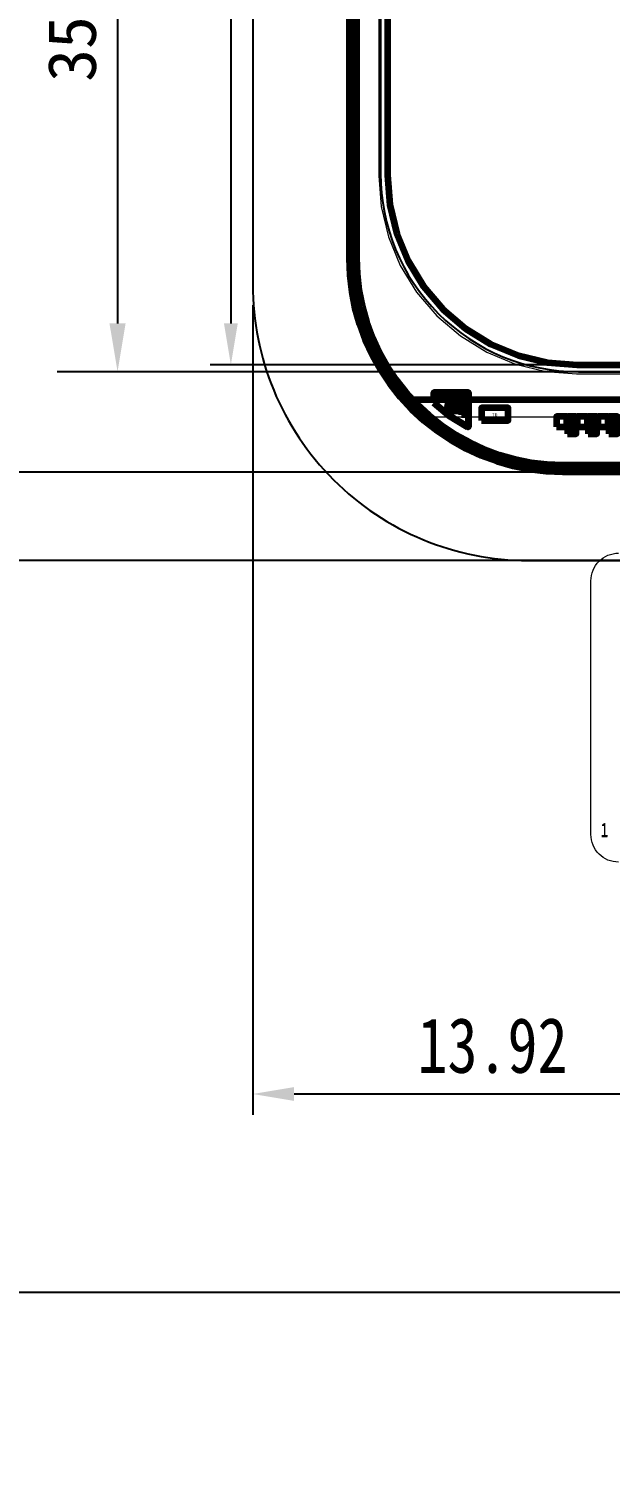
# Model space of a CAD drawing. Extents: x -128 to 4168, y -1774 to 38.
# Drawn here: x 1994.53 to 2011.41, y -898.29 to -856.75 of the extents above; entities that cross this region are included whole.
import ezdxf
from ezdxf.enums import TextEntityAlignment as Align

# ---------------------------------------------------------------- set-up
doc = ezdxf.new("R2010")
doc.units = 0
doc.header["$LTSCALE"] = 16.335
for name, color, linetype, lineweight in [('2ITO.drawing', 4, 'Continuous', 100), ('Baseline.drawing', 190, 'Continuous', 100), ('CF_line.drawing', 125, 'Continuous', 100), ('dim', 3, 'Continuous', 13), ('GATE.drawing', 3, 'Continuous', 100), ('LCD', 4, 'Continuous', 9), ('OBJ-DIM', 2, 'Continuous', 15), ('PVX.drawing', 8, 'Continuous', 100), ('TFT_line.drawing', 3, 'Continuous', 100)]:
    doc.layers.add(name, color=color, linetype=linetype, lineweight=lineweight)
for name, color, linetype in [('COVER LENS', 6, 'Continuous'), ('DIM（标注）', 3, 'Continuous'), ('LCD-FPC', 6, 'Continuous')]:
    doc.layers.add(name, color=color, linetype=linetype)
doc.styles.add('Arial', font='simhei.ttf')
doc.styles.get("Standard").update_dxf_attribs({"font": '', "width": 0.8})
doc.styles.get('Standard').set_extended_font_data('NSimSun')
doc.dimstyles.new('STANDARD$0', dxfattribs={"dimtxt": 1.6, "dimasz": 1.2, "dimexe": 0.6, "dimexo": 0.6, "dimgap": 0.6, "dimtad": 1, "dimzin": 9, "dimdsep": 46, "dimtxsty": 'Standard', "dimcen": 0.198, "dimazin": 0, "dimtfac": 1, "dimtmove": 0, "dimatfit": 3, "dimfxl": 1, "dimtolj": 1, "dimtzin": 0, "dimlwd": -1, "dimlwe": -1, "dimarcsym": 0})
doc.dimstyles.new('标注-赛华', dxfattribs={"dimtxt": 2.5, "dimasz": 2.5, "dimexe": 1.25, "dimexo": 0.65, "dimtad": 1, "dimzin": 1, "dimdsep": 46, "dimtxsty": 'Arial', "dimcen": 1.5, "dimadec": 0, "dimazin": 0, "dimtfac": 1, "dimtmove": 0, "dimatfit": 3, "dimfxl": 1, "dimtolj": 1, "dimtzin": 0, "dimarcsym": 0})
doc.dimstyles.new('标注模版', dxfattribs={"dimtxt": 1.5, "dimasz": 2, "dimexe": 0.5, "dimexo": 0.5, "dimgap": 0.2, "dimtad": 1, "dimzin": 1, "dimdsep": 46, "dimtxsty": 'Arial', "dimcen": 1, "dimclrd": 3, "dimclre": 3, "dimclrt": 3, "dimadec": 0, "dimazin": 0, "dimtp": 1.2, "dimtm": 1.2, "dimtfac": 1, "dimtmove": 0, "dimatfit": 3, "dimfxl": 1, "dimtolj": 1, "dimarcsym": 0})

# ---------------------------------------------------------------- blocks, each defined once
blk = doc.blocks.new('*D831')
at = {"layer": 'Defpoints', "color": 0}
for p in [(1830.156, -536.796), (1811.182, -572.128), (1827.383, -572.128), (2017.462, -831.369), (1997.112, -866.701), (2014.689, -866.701)]:
    blk.add_point(p, dxfattribs=at)
at = {"layer": 'dim', "color": 3, "lineweight": -2}
for p, q in [((1829.246, -536.796), (1809.432, -536.796)), ((1811.182, -538.196), (1811.182, -570.728)), ((1826.473, -572.128), (1809.432, -572.128)), ((2016.552, -831.369), (1995.362, -831.369)), ((1997.112, -832.769), (1997.112, -865.301)), ((2013.779, -866.701), (1995.362, -866.701))]:
    blk.add_line(p, q, dxfattribs=at)
at = {"layer": 'dim', "color": 3}
for points in [[(1810.949, -538.196), (1811.415, -538.196), (1811.182, -536.796)], [(1810.949, -570.728), (1811.415, -570.728), (1811.182, -572.128)], [(1996.878, -832.769), (1997.345, -832.769), (1997.112, -831.369)], [(1996.878, -865.301), (1997.345, -865.301), (1997.112, -866.701)]]:
    blk.add_solid(points, dxfattribs=at)
at = {"layer": 'dim', "color": 3, "char_height": 1.4, "attachment_point": 5, "rotation": 90, "style": 'Arial'}
for insert in [(1810.041, -555.152), (1995.971, -849.724)]:
    blk.add_mtext('\\A1;35.33±0.15(CG VA)', dxfattribs=dict(at, insert=insert))
blk = doc.blocks.new('*D834')
at = {"layer": 'Defpoints', "color": 0}
for p in [(1829.921, -534.497), (1806.726, -576.027), (1827.585, -576.027), (2017.228, -827.745), (1987.194, -872.175), (2014.891, -872.175)]:
    blk.add_point(p, dxfattribs=at)
at = {"layer": 'dim', "color": 3, "lineweight": -2}
for p, q in [((1829.011, -534.497), (1804.976, -534.497)), ((1806.726, -535.897), (1806.726, -574.627)), ((1826.675, -576.027), (1804.976, -576.027)), ((2016.318, -827.745), (1985.444, -827.745)), ((1987.194, -829.145), (1987.194, -870.775)), ((2013.981, -872.175), (1985.444, -872.175))]:
    blk.add_line(p, q, dxfattribs=at)
at = {"layer": 'dim', "color": 3}
for points in [[(1806.492, -535.897), (1806.959, -535.897), (1806.726, -534.497)], [(1806.492, -574.627), (1806.959, -574.627), (1806.726, -576.027)], [(1986.96, -829.145), (1987.427, -829.145), (1987.194, -827.745)], [(1986.96, -870.775), (1987.427, -870.775), (1987.194, -872.175)]]:
    blk.add_solid(points, dxfattribs=at)
at = {"layer": 'dim', "color": 3, "char_height": 1.4, "attachment_point": 5, "rotation": 90, "style": 'Arial'}
for s, insert in [('\\A1;41.53±0.05(CG OD)', (1805.584, -555.48)), ('\\A1;44.43±0.05(CG OD)', (1986.053, -850.052))]:
    blk.add_mtext(s, dxfattribs=dict(at, insert=insert))
blk = doc.blocks.new('via_hole_4x4')
at = {"layer": 'PVX.drawing', "color": 8, "linetype": 'Continuous', "lineweight": 100}
blk.add_lwpolyline([(0, 0), (0.004, 0), (0.004, 0.004), (0, 0.004)], close=True, dxfattribs=at)
blk = doc.blocks.new('ag_pad')
at = {"layer": '2ITO.drawing', "color": 4, "linetype": 'Continuous', "lineweight": 100}
blk.add_lwpolyline([(-0.5, 1.04689), (-0.5, 1.35), (0.5, 1.35), (0.5, 0.35), (0.46807, 0.35), (-0.07035, 0.67993)], close=True, dxfattribs=at)
at = {"layer": 'GATE.drawing', "color": 3, "linetype": 'Continuous', "lineweight": 100}
for points in [[(-0.5, 1.04689), (-0.07035, 0.67993), (0.46807, 0.35), (0.5, 0.35), (0.5, 1.35), (0.4675, 1.35), (0.4675, 1.335), (0.485, 1.335), (0.485, 1.32), (0.4675, 1.32), (0.4675, 1.305), (0.485, 1.305), (0.485, 1.29), (0.4675, 1.29), (0.4675, 1.275), (0.485, 1.275), (0.485, 1.26), (0.4675, 1.26), (0.4675, 1.245), (0.485, 1.245), (0.485, 1.23), (0.4675, 1.23), (0.4675, 1.215), (0.485, 1.215), (0.485, 1.2), (0.4675, 1.2), (0.4675, 1.185), (0.485, 1.185), (0.485, 1.17), (0.4675, 1.17), (0.4675, 1.155), (0.485, 1.155), (0.485, 1.14), (0.45, 1.14), (0.45, 1.155), (0.4675, 1.155), (0.4675, 1.17), (0.45, 1.17), (0.45, 1.185), (0.4675, 1.185), (0.4675, 1.2), (0.45, 1.2), (0.45, 1.215), (0.4675, 1.215), (0.4675, 1.23), (0.45, 1.23), (0.45, 1.245), (0.4675, 1.245), (0.4675, 1.26), (0.45, 1.26), (0.45, 1.275), (0.4675, 1.275), (0.4675, 1.29), (0.45, 1.29), (0.45, 1.305), (0.4675, 1.305), (0.4675, 1.32), (0.45, 1.32), (0.45, 1.335), (0.4675, 1.335), (0.4675, 1.35), (0.415, 1.35), (0.415, 1.335), (0.435, 1.335), (0.435, 1.32), (0.415, 1.32), (0.415, 1.305), (0.435, 1.305), (0.435, 1.29), (0.415, 1.29), (0.415, 1.275), (0.435, 1.275), (0.435, 1.26), (0.415, 1.26), (0.415, 1.245), (0.435, 1.245), (0.435, 1.23), (0.415, 1.23), (0.415, 1.215), (0.435, 1.215), (0.435, 1.2), (0.415, 1.2), (0.415, 1.185), (0.435, 1.185), (0.435, 1.17), (0.415, 1.17), (0.415, 1.155), (0.435, 1.155), (0.435, 1.14), (0.395, 1.14), (0.395, 1.155), (0.415, 1.155), (0.415, 1.17), (0.395, 1.17), (0.395, 1.185), (0.415, 1.185), (0.415, 1.2), (0.395, 1.2), (0.395, 1.215), (0.415, 1.215), (0.415, 1.23), (0.395, 1.23), (0.395, 1.245), (0.415, 1.245), (0.415, 1.26), (0.395, 1.26), (0.395, 1.275), (0.415, 1.275), (0.415, 1.29), (0.395, 1.29), (0.395, 1.305), (0.415, 1.305), (0.415, 1.32), (0.395, 1.32), (0.395, 1.335), (0.415, 1.335), (0.415, 1.35), (0.36, 1.35), (0.36, 1.335), (0.38, 1.335), (0.38, 1.32), (0.36, 1.32), (0.36, 1.305), (0.38, 1.305), (0.38, 1.29), (0.36, 1.29), (0.36, 1.275), (0.38, 1.275), (0.38, 1.26), (0.36, 1.26), (0.36, 1.245), (0.38, 1.245), (0.38, 1.23), (0.36, 1.23), (0.36, 1.215), (0.38, 1.215), (0.38, 1.2), (0.36, 1.2), (0.36, 1.185), (0.38, 1.185), (0.38, 1.17), (0.36, 1.17), (0.36, 1.155), (0.38, 1.155), (0.38, 1.14), (0.34, 1.14), (0.34, 1.155), (0.36, 1.155), (0.36, 1.17), (0.34, 1.17), (0.34, 1.185), (0.36, 1.185), (0.36, 1.2), (0.34, 1.2), (0.34, 1.215), (0.36, 1.215), (0.36, 1.23), (0.34, 1.23), (0.34, 1.245), (0.36, 1.245), (0.36, 1.26), (0.34, 1.26), (0.34, 1.275), (0.36, 1.275), (0.36, 1.29), (0.34, 1.29), (0.34, 1.305), (0.36, 1.305), (0.36, 1.32), (0.34, 1.32), (0.34, 1.335), (0.36, 1.335), (0.36, 1.35), (0.305, 1.35), (0.305, 1.335), (0.325, 1.335), (0.325, 1.32), (0.305, 1.32), (0.305, 1.305), (0.325, 1.305), (0.325, 1.29), (0.305, 1.29), (0.305, 1.275), (0.325, 1.275), (0.325, 1.26), (0.305, 1.26), (0.305, 1.245), (0.325, 1.245), (0.325, 1.23), (0.305, 1.23), (0.305, 1.215), (0.325, 1.215), (0.325, 1.2), (0.305, 1.2), (0.305, 1.185), (0.325, 1.185), (0.325, 1.17), (0.305, 1.17), (0.305, 1.155), (0.325, 1.155), (0.325, 1.14), (0.285, 1.14), (0.285, 1.155), (0.305, 1.155), (0.305, 1.17), (0.285, 1.17), (0.285, 1.185), (0.305, 1.185), (0.305, 1.2), (0.285, 1.2), (0.285, 1.215), (0.305, 1.215), (0.305, 1.23), (0.285, 1.23), (0.285, 1.245), (0.305, 1.245), (0.305, 1.26), (0.285, 1.26), (0.285, 1.275), (0.305, 1.275), (0.305, 1.29), (0.285, 1.29), (0.285, 1.305), (0.305, 1.305), (0.305, 1.32), (0.285, 1.32), (0.285, 1.335), (0.305, 1.335), (0.305, 1.35), (0.25, 1.35), (0.25, 1.335), (0.27, 1.335), (0.27, 1.32), (0.25, 1.32), (0.25, 1.305), (0.27, 1.305), (0.27, 1.29), (0.25, 1.29), (0.25, 1.275), (0.27, 1.275), (0.27, 1.26), (0.25, 1.26), (0.25, 1.245), (0.27, 1.245), (0.27, 1.23), (0.25, 1.23), (0.25, 1.215), (0.27, 1.215), (0.27, 1.2), (0.25, 1.2), (0.25, 1.185), (0.27, 1.185), (0.27, 1.17), (0.25, 1.17), (0.25, 1.155), (0.27, 1.155), (0.27, 1.14), (0.23, 1.14), (0.23, 1.155), (0.25, 1.155), (0.25, 1.17), (0.23, 1.17), (0.23, 1.185), (0.25, 1.185), (0.25, 1.2), (0.23, 1.2), (0.23, 1.215), (0.25, 1.215), (0.25, 1.23), (0.23, 1.23), (0.23, 1.245), (0.25, 1.245), (0.25, 1.26), (0.23, 1.26), (0.23, 1.275), (0.25, 1.275), (0.25, 1.29), (0.23, 1.29), (0.23, 1.305), (0.25, 1.305), (0.25, 1.32), (0.23, 1.32), (0.23, 1.335), (0.25, 1.335), (0.25, 1.35), (0.195, 1.35), (0.195, 1.335), (0.215, 1.335), (0.215, 1.32), (0.195, 1.32), (0.195, 1.305), (0.215, 1.305), (0.215, 1.29), (0.195, 1.29), (0.195, 1.275), (0.215, 1.275), (0.215, 1.26), (0.195, 1.26), (0.195, 1.245), (0.215, 1.245), (0.215, 1.23), (0.195, 1.23), (0.195, 1.215), (0.215, 1.215), (0.215, 1.2), (0.195, 1.2), (0.195, 1.185), (0.215, 1.185), (0.215, 1.17), (0.195, 1.17), (0.195, 1.155), (0.215, 1.155), (0.215, 1.14), (0.175, 1.14), (0.175, 1.155), (0.195, 1.155), (0.195, 1.17), (0.175, 1.17), (0.175, 1.185), (0.195, 1.185), (0.195, 1.2), (0.175, 1.2), (0.175, 1.215), (0.195, 1.215), (0.195, 1.23), (0.175, 1.23), (0.175, 1.245), (0.195, 1.245), (0.195, 1.26), (0.175, 1.26), (0.175, 1.275), (0.195, 1.275), (0.195, 1.29), (0.175, 1.29), (0.175, 1.305), (0.195, 1.305), (0.195, 1.32), (0.175, 1.32), (0.175, 1.335), (0.195, 1.335), (0.195, 1.35), (0.14, 1.35), (0.14, 1.335), (0.16, 1.335), (0.16, 1.32), (0.14, 1.32), (0.14, 1.305), (0.16, 1.305), (0.16, 1.29), (0.14, 1.29), (0.14, 1.275), (0.16, 1.275), (0.16, 1.26), (0.14, 1.26), (0.14, 1.245), (0.16, 1.245), (0.16, 1.23), (0.14, 1.23), (0.14, 1.215), (0.16, 1.215), (0.16, 1.2), (0.14, 1.2), (0.14, 1.185), (0.16, 1.185), (0.16, 1.17), (0.14, 1.17), (0.14, 1.155), (0.16, 1.155), (0.16, 1.14), (0.1495, 1.14), (0.1495, 1.04369), (0.1991, 1.04369), (0.2295, 1.01329), (0.2295, 0.96369), (0.1815, 0.96369), (0.1815, 0.99409), (0.1799, 0.99569), (0.1191, 0.99569), (0.1175, 0.99409), (0.1175, 0.85329), (0.1191, 0.85169), (0.1799, 0.85169), (0.1815, 0.85329), (0.1815, 0.89169), (0.1495, 0.89169), (0.1495, 0.93969), (0.2295, 0.93969), (0.2295, 0.83409), (0.1991, 0.80369), (0.0999, 0.80369), (0.0695, 0.83409), (0.0695, 1.01329), (0.0999, 1.04369), (0.1495, 1.04369), (0.1495, 1.14), (0.12, 1.14), (0.12, 1.155), (0.14, 1.155), (0.14, 1.17), (0.12, 1.17), (0.12, 1.185), (0.14, 1.185), (0.14, 1.2), (0.12, 1.2), (0.12, 1.215), (0.14, 1.215), (0.14, 1.23), (0.12, 1.23), (0.12, 1.245), (0.14, 1.245), (0.14, 1.26), (0.12, 1.26), (0.12, 1.275), (0.14, 1.275), (0.14, 1.29), (0.12, 1.29), (0.12, 1.305), (0.14, 1.305), (0.14, 1.32), (0.12, 1.32), (0.12, 1.335), (0.14, 1.335), (0.14, 1.35), (0.085, 1.35), (0.085, 1.335), (0.105, 1.335), (0.105, 1.32), (0.085, 1.32), (0.085, 1.305), (0.105, 1.305), (0.105, 1.29), (0.085, 1.29), (0.085, 1.275), (0.105, 1.275), (0.105, 1.26), (0.085, 1.26), (0.085, 1.245), (0.105, 1.245), (0.105, 1.23), (0.085, 1.23), (0.085, 1.215), (0.105, 1.215), (0.105, 1.2), (0.085, 1.2), (0.085, 1.185), (0.105, 1.185), (0.105, 1.17), (0.085, 1.17), (0.085, 1.155), (0.105, 1.155), (0.105, 1.14), (0.065, 1.14), (0.065, 1.155), (0.085, 1.155), (0.085, 1.17), (0.065, 1.17), (0.065, 1.185), (0.085, 1.185), (0.085, 1.2), (0.065, 1.2), (0.065, 1.215), (0.085, 1.215), (0.085, 1.23), (0.065, 1.23), (0.065, 1.245), (0.085, 1.245), (0.085, 1.26), (0.065, 1.26), (0.065, 1.275), (0.085, 1.275), (0.085, 1.29), (0.065, 1.29), (0.065, 1.305), (0.085, 1.305), (0.085, 1.32), (0.065, 1.32), (0.065, 1.335), (0.085, 1.335), (0.085, 1.35), (0.03, 1.35), (0.03, 1.335), (0.05, 1.335), (0.05, 1.32), (0.03, 1.32), (0.03, 1.305), (0.05, 1.305), (0.05, 1.29), (0.03, 1.29), (0.03, 1.275), (0.05, 1.275), (0.05, 1.26), (0.03, 1.26), (0.03, 1.245), (0.05, 1.245), (0.05, 1.23), (0.03, 1.23), (0.03, 1.215), (0.05, 1.215), (0.05, 1.2), (0.03, 1.2), (0.03, 1.185), (0.05, 1.185), (0.05, 1.17), (0.03, 1.17), (0.03, 1.155), (0.05, 1.155), (0.05, 1.14), (0.01, 1.14), (0.01, 1.155), (0.03, 1.155), (0.03, 1.17), (0.01, 1.17), (0.01, 1.185), (0.03, 1.185), (0.03, 1.2), (0.01, 1.2), (0.01, 1.215), (0.03, 1.215), (0.03, 1.23), (0.01, 1.23), (0.01, 1.245), (0.03, 1.245), (0.03, 1.26), (0.01, 1.26), (0.01, 1.275), (0.03, 1.275), (0.03, 1.29), (0.01, 1.29), (0.01, 1.305), (0.03, 1.305), (0.03, 1.32), (0.01, 1.32), (0.01, 1.335), (0.03, 1.335), (0.03, 1.35), (-0.025, 1.35), (-0.025, 1.335), (-0.005, 1.335), (-0.005, 1.32), (-0.025, 1.32), (-0.025, 1.305), (-0.005, 1.305), (-0.005, 1.29), (-0.025, 1.29), (-0.025, 1.275), (-0.005, 1.275), (-0.005, 1.26), (-0.025, 1.26), (-0.025, 1.245), (-0.005, 1.245), (-0.005, 1.23), (-0.025, 1.23), (-0.025, 1.215), (-0.005, 1.215), (-0.005, 1.2), (-0.025, 1.2), (-0.025, 1.185), (-0.005, 1.185), (-0.005, 1.17), (-0.025, 1.17), (-0.025, 1.155), (-0.005, 1.155), (-0.005, 1.14), (-0.0305, 1.14), (-0.0305, 1.04369), (0.0175, 1.04369), (0.0495, 0.93769), (0.0495, 0.80369), (0.0015, 0.80369), (0.0015, 0.87769), (-0.0625, 0.87769), (-0.0625, 0.80369), (-0.1105, 0.80369), (-0.1105, 0.93769), (-0.0785, 1.04369), (-0.0305, 1.04369), (-0.0305, 1.14), (-0.045, 1.14), (-0.045, 1.155), (-0.025, 1.155), (-0.025, 1.17), (-0.045, 1.17), (-0.045, 1.185), (-0.025, 1.185), (-0.025, 1.2), (-0.045, 1.2), (-0.045, 1.215), (-0.025, 1.215), (-0.025, 1.23), (-0.045, 1.23), (-0.045, 1.245), (-0.025, 1.245), (-0.025, 1.26), (-0.045, 1.26), (-0.045, 1.275), (-0.025, 1.275), (-0.025, 1.29), (-0.045, 1.29), (-0.045, 1.305), (-0.025, 1.305), (-0.025, 1.32), (-0.045, 1.32), (-0.045, 1.335), (-0.025, 1.335), (-0.025, 1.35), (-0.08, 1.35), (-0.08, 1.335), (-0.06, 1.335), (-0.06, 1.32), (-0.08, 1.32), (-0.08, 1.305), (-0.06, 1.305), (-0.06, 1.29), (-0.08, 1.29), (-0.08, 1.275), (-0.06, 1.275), (-0.06, 1.26), (-0.08, 1.26), (-0.08, 1.245), (-0.06, 1.245), (-0.06, 1.23), (-0.08, 1.23), (-0.08, 1.215), (-0.06, 1.215), (-0.06, 1.2), (-0.08, 1.2), (-0.08, 1.185), (-0.06, 1.185), (-0.06, 1.17), (-0.08, 1.17), (-0.08, 1.155), (-0.06, 1.155), (-0.06, 1.14), (-0.1, 1.14), (-0.1, 1.155), (-0.08, 1.155), (-0.08, 1.17), (-0.1, 1.17), (-0.1, 1.185), (-0.08, 1.185), (-0.08, 1.2), (-0.1, 1.2), (-0.1, 1.215), (-0.08, 1.215), (-0.08, 1.23), (-0.1, 1.23), (-0.1, 1.245), (-0.08, 1.245), (-0.08, 1.26), (-0.1, 1.26), (-0.1, 1.275), (-0.08, 1.275), (-0.08, 1.29), (-0.1, 1.29), (-0.1, 1.305), (-0.08, 1.305), (-0.08, 1.32), (-0.1, 1.32), (-0.1, 1.335), (-0.08, 1.335), (-0.08, 1.35), (-0.135, 1.35), (-0.135, 1.335), (-0.115, 1.335), (-0.115, 1.32), (-0.135, 1.32), (-0.135, 1.305), (-0.115, 1.305), (-0.115, 1.29), (-0.135, 1.29), (-0.135, 1.275), (-0.115, 1.275), (-0.115, 1.26), (-0.135, 1.26), (-0.135, 1.245), (-0.115, 1.245), (-0.115, 1.23), (-0.135, 1.23), (-0.135, 1.215), (-0.115, 1.215), (-0.115, 1.2), (-0.135, 1.2), (-0.135, 1.185), (-0.115, 1.185), (-0.115, 1.17), (-0.135, 1.17), (-0.135, 1.155), (-0.115, 1.155), (-0.115, 1.14), (-0.155, 1.14), (-0.155, 1.155), (-0.135, 1.155), (-0.135, 1.17), (-0.155, 1.17), (-0.155, 1.185), (-0.135, 1.185), (-0.135, 1.2), (-0.155, 1.2), (-0.155, 1.215), (-0.135, 1.215), (-0.135, 1.23), (-0.155, 1.23), (-0.155, 1.245), (-0.135, 1.245), (-0.135, 1.26), (-0.155, 1.26), (-0.155, 1.275), (-0.135, 1.275), (-0.135, 1.29), (-0.155, 1.29), (-0.155, 1.305), (-0.135, 1.305), (-0.135, 1.32), (-0.155, 1.32), (-0.155, 1.335), (-0.135, 1.335), (-0.135, 1.35), (-0.19, 1.35), (-0.19, 1.335), (-0.17, 1.335), (-0.17, 1.32), (-0.19, 1.32), (-0.19, 1.305), (-0.17, 1.305), (-0.17, 1.29), (-0.19, 1.29), (-0.19, 1.275), (-0.17, 1.275), (-0.17, 1.26), (-0.19, 1.26), (-0.19, 1.245), (-0.17, 1.245), (-0.17, 1.23), (-0.19, 1.23), (-0.19, 1.215), (-0.17, 1.215), (-0.17, 1.2), (-0.19, 1.2), (-0.19, 1.185), (-0.17, 1.185), (-0.17, 1.17), (-0.19, 1.17), (-0.19, 1.155), (-0.17, 1.155), (-0.17, 1.14), (-0.21, 1.14), (-0.21, 1.155), (-0.19, 1.155), (-0.19, 1.17), (-0.21, 1.17), (-0.21, 1.185), (-0.19, 1.185), (-0.19, 1.2), (-0.21, 1.2), (-0.21, 1.215), (-0.19, 1.215), (-0.19, 1.23), (-0.21, 1.23), (-0.21, 1.245), (-0.19, 1.245), (-0.19, 1.26), (-0.21, 1.26), (-0.21, 1.275), (-0.19, 1.275), (-0.19, 1.29), (-0.21, 1.29), (-0.21, 1.305), (-0.19, 1.305), (-0.19, 1.32), (-0.21, 1.32), (-0.21, 1.335), (-0.19, 1.335), (-0.19, 1.35), (-0.245, 1.35), (-0.245, 1.335), (-0.225, 1.335), (-0.225, 1.32), (-0.245, 1.32), (-0.245, 1.305), (-0.225, 1.305), (-0.225, 1.29), (-0.245, 1.29), (-0.245, 1.275), (-0.225, 1.275), (-0.225, 1.26), (-0.245, 1.26), (-0.245, 1.245), (-0.225, 1.245), (-0.225, 1.23), (-0.245, 1.23), (-0.245, 1.215), (-0.225, 1.215), (-0.225, 1.2), (-0.245, 1.2), (-0.245, 1.185), (-0.225, 1.185), (-0.225, 1.17), (-0.245, 1.17), (-0.245, 1.155), (-0.225, 1.155), (-0.225, 1.14), (-0.265, 1.14), (-0.265, 1.155), (-0.245, 1.155), (-0.245, 1.17), (-0.265, 1.17), (-0.265, 1.185), (-0.245, 1.185), (-0.245, 1.2), (-0.265, 1.2), (-0.265, 1.215), (-0.245, 1.215), (-0.245, 1.23), (-0.265, 1.23), (-0.265, 1.245), (-0.245, 1.245), (-0.245, 1.26), (-0.265, 1.26), (-0.265, 1.275), (-0.245, 1.275), (-0.245, 1.29), (-0.265, 1.29), (-0.265, 1.305), (-0.245, 1.305), (-0.245, 1.32), (-0.265, 1.32), (-0.265, 1.335), (-0.245, 1.335), (-0.245, 1.35), (-0.3, 1.35), (-0.3, 1.335), (-0.28, 1.335), (-0.28, 1.32), (-0.3, 1.32), (-0.3, 1.305), (-0.28, 1.305), (-0.28, 1.29), (-0.3, 1.29), (-0.3, 1.275), (-0.28, 1.275), (-0.28, 1.26), (-0.3, 1.26), (-0.3, 1.245), (-0.28, 1.245), (-0.28, 1.23), (-0.3, 1.23), (-0.3, 1.215), (-0.28, 1.215), (-0.28, 1.2), (-0.3, 1.2), (-0.3, 1.185), (-0.28, 1.185), (-0.28, 1.17), (-0.3, 1.17), (-0.3, 1.155), (-0.28, 1.155), (-0.28, 1.14), (-0.32, 1.14), (-0.32, 1.155), (-0.3, 1.155), (-0.3, 1.17), (-0.32, 1.17), (-0.32, 1.185), (-0.3, 1.185), (-0.3, 1.2), (-0.32, 1.2), (-0.32, 1.215), (-0.3, 1.215), (-0.3, 1.23), (-0.32, 1.23), (-0.32, 1.245), (-0.3, 1.245), (-0.3, 1.26), (-0.32, 1.26), (-0.32, 1.275), (-0.3, 1.275), (-0.3, 1.29), (-0.32, 1.29), (-0.32, 1.305), (-0.3, 1.305), (-0.3, 1.32), (-0.32, 1.32), (-0.32, 1.335), (-0.3, 1.335), (-0.3, 1.35), (-0.355, 1.35), (-0.355, 1.335), (-0.335, 1.335), (-0.335, 1.32), (-0.355, 1.32), (-0.355, 1.305), (-0.335, 1.305), (-0.335, 1.29), (-0.355, 1.29), (-0.355, 1.275), (-0.335, 1.275), (-0.335, 1.26), (-0.355, 1.26), (-0.355, 1.245), (-0.335, 1.245), (-0.335, 1.23), (-0.355, 1.23), (-0.355, 1.215), (-0.335, 1.215), (-0.335, 1.2), (-0.355, 1.2), (-0.355, 1.185), (-0.335, 1.185), (-0.335, 1.17), (-0.355, 1.17), (-0.355, 1.155), (-0.335, 1.155), (-0.335, 1.14), (-0.375, 1.14), (-0.375, 1.155), (-0.355, 1.155), (-0.355, 1.17), (-0.375, 1.17), (-0.375, 1.185), (-0.355, 1.185), (-0.355, 1.2), (-0.375, 1.2), (-0.375, 1.215), (-0.355, 1.215), (-0.355, 1.23), (-0.375, 1.23), (-0.375, 1.245), (-0.355, 1.245), (-0.355, 1.26), (-0.375, 1.26), (-0.375, 1.275), (-0.355, 1.275), (-0.355, 1.29), (-0.375, 1.29), (-0.375, 1.305), (-0.355, 1.305), (-0.355, 1.32), (-0.375, 1.32), (-0.375, 1.335), (-0.355, 1.335), (-0.355, 1.35), (-0.41, 1.35), (-0.41, 1.335), (-0.39, 1.335), (-0.39, 1.32), (-0.41, 1.32), (-0.41, 1.305), (-0.39, 1.305), (-0.39, 1.29), (-0.41, 1.29), (-0.41, 1.275), (-0.39, 1.275), (-0.39, 1.26), (-0.41, 1.26), (-0.41, 1.245), (-0.39, 1.245), (-0.39, 1.23), (-0.41, 1.23), (-0.41, 1.215), (-0.39, 1.215), (-0.39, 1.2), (-0.41, 1.2), (-0.41, 1.185), (-0.39, 1.185), (-0.39, 1.17), (-0.41, 1.17), (-0.41, 1.155), (-0.39, 1.155), (-0.39, 1.14), (-0.43, 1.14), (-0.43, 1.155), (-0.41, 1.155), (-0.41, 1.17), (-0.43, 1.17), (-0.43, 1.185), (-0.41, 1.185), (-0.41, 1.2), (-0.43, 1.2), (-0.43, 1.215), (-0.41, 1.215), (-0.41, 1.23), (-0.43, 1.23), (-0.43, 1.245), (-0.41, 1.245), (-0.41, 1.26), (-0.43, 1.26), (-0.43, 1.275), (-0.41, 1.275), (-0.41, 1.29), (-0.43, 1.29), (-0.43, 1.305), (-0.41, 1.305), (-0.41, 1.32), (-0.43, 1.32), (-0.43, 1.335), (-0.41, 1.335), (-0.41, 1.35), (-0.465, 1.35), (-0.465, 1.335), (-0.445, 1.335), (-0.445, 1.32), (-0.465, 1.32), (-0.465, 1.305), (-0.445, 1.305), (-0.445, 1.29), (-0.465, 1.29), (-0.465, 1.275), (-0.445, 1.275), (-0.445, 1.26), (-0.465, 1.26), (-0.465, 1.245), (-0.445, 1.245), (-0.445, 1.23), (-0.465, 1.23), (-0.465, 1.215), (-0.445, 1.215), (-0.445, 1.2), (-0.465, 1.2), (-0.465, 1.185), (-0.445, 1.185), (-0.445, 1.17), (-0.465, 1.17), (-0.465, 1.155), (-0.445, 1.155), (-0.445, 1.14), (-0.485, 1.14), (-0.485, 1.155), (-0.465, 1.155), (-0.465, 1.17), (-0.485, 1.17), (-0.485, 1.185), (-0.465, 1.185), (-0.465, 1.2), (-0.485, 1.2), (-0.485, 1.215), (-0.465, 1.215), (-0.465, 1.23), (-0.485, 1.23), (-0.485, 1.245), (-0.465, 1.245), (-0.465, 1.26), (-0.485, 1.26), (-0.485, 1.275), (-0.465, 1.275), (-0.465, 1.29), (-0.485, 1.29), (-0.485, 1.305), (-0.465, 1.305), (-0.465, 1.32), (-0.485, 1.32), (-0.485, 1.335), (-0.465, 1.335), (-0.465, 1.35), (-0.5, 1.35)], [(-0.0205, 0.99569), (-0.0405, 0.99569), (-0.0613, 0.92569), (0.0003, 0.92569)]]:
    blk.add_lwpolyline(points, close=True, dxfattribs=at)
at = {"color": 1, "linetype": 'Continuous', "lineweight": 100, "row_count": 13, "column_count": 9, "row_spacing": 0.02, "column_spacing": 0.02}
blk.add_blockref('via_hole_4x4', (0.306, 0.70439), dxfattribs=at)
blk = doc.blocks.new('et_name_L')
at = {"layer": 'GATE.drawing', "color": 3, "linetype": 'Continuous', "lineweight": 100}
for points in [[(0, 0), (0.25, 0), (0.25, 0.5), (0.185, 0.5), (0.185, 0.34), (0.2, 0.34), (0.2, 0.19), (0.17, 0.19), (0.17, 0.18), (0.2, 0.18), (0.2, 0.165), (0.185, 0.165), (0.2, 0.15), (0.2, 0.06), (0.17, 0.03), (0.08, 0.03), (0.05, 0.06), (0.05, 0.15), (0.08, 0.18), (0.11, 0.18), (0.11, 0.15), (0.095, 0.15), (0.08, 0.135), (0.08, 0.075), (0.095, 0.06), (0.155, 0.06), (0.17, 0.075), (0.17, 0.135), (0.155, 0.15), (0.155, 0.12), (0.14, 0.12), (0.14, 0.18), (0.17, 0.18), (0.17, 0.19), (0.05, 0.19), (0.05, 0.34), (0.08, 0.34), (0.08, 0.22), (0.11, 0.22), (0.11, 0.31), (0.14, 0.31), (0.14, 0.22), (0.17, 0.22), (0.17, 0.34), (0.185, 0.34), (0.185, 0.5), (0.12502, 0.5), (0.12502, 0.47), (0.15502, 0.47), (0.15502, 0.41005), (0.09497, 0.41005), (0.06502, 0.44), (0.09502, 0.47), (0.12502, 0.47), (0.12502, 0.5), (0, 0.5)], [(0.599, 0), (0.849, 0), (0.849, 0.5), (0.78963, 0.5), (0.78963, 0.34), (0.81963, 0.34), (0.81963, 0.31), (0.77463, 0.31), (0.75963, 0.295), (0.75963, 0.22), (0.81963, 0.22), (0.81963, 0.19), (0.74463, 0.19), (0.74463, 0.18), (0.78963, 0.18), (0.81963, 0.15), (0.81963, 0.03), (0.66963, 0.03), (0.66963, 0.15), (0.69963, 0.18), (0.74463, 0.18), (0.74463, 0.19), (0.66963, 0.19), (0.66963, 0.31), (0.69963, 0.34), (0.72963, 0.34), (0.74463, 0.325), (0.75963, 0.34), (0.78963, 0.34), (0.78963, 0.5), (0.74966, 0.5), (0.74966, 0.47), (0.77966, 0.47), (0.77966, 0.41005), (0.71961, 0.41005), (0.68966, 0.44), (0.71966, 0.47), (0.74966, 0.47), (0.74966, 0.5), (0.599, 0.5)], [(1.2, 0), (1.45, 0), (1.45, 0.5), (1.39306, 0.5), (1.39306, 0.34), (1.42306, 0.34), (1.42306, 0.325), (1.40806, 0.325), (1.42306, 0.31), (1.42306, 0.22), (1.39306, 0.19), (1.34806, 0.19), (1.34806, 0.18), (1.39306, 0.18), (1.42306, 0.15), (1.42306, 0.03), (1.27306, 0.03), (1.27306, 0.15), (1.30306, 0.18), (1.34806, 0.18), (1.34806, 0.19), (1.30306, 0.19), (1.27306, 0.22), (1.27306, 0.31), (1.30306, 0.34), (1.33306, 0.34), (1.33306, 0.31), (1.31806, 0.31), (1.30306, 0.295), (1.30306, 0.235), (1.31806, 0.22), (1.37806, 0.22), (1.39306, 0.235), (1.39306, 0.295), (1.37806, 0.31), (1.37806, 0.28), (1.36306, 0.28), (1.36306, 0.34), (1.39306, 0.34), (1.39306, 0.5), (1.35066, 0.5), (1.35066, 0.47), (1.38066, 0.47), (1.38066, 0.41005), (1.32061, 0.41005), (1.29066, 0.44), (1.32066, 0.47), (1.35066, 0.47), (1.35066, 0.5), (1.2, 0.5)], [(0.69963, 0.22), (0.69963, 0.295), (0.71463, 0.31), (0.72963, 0.295), (0.72963, 0.22)], [(0.69963, 0.06), (0.69963, 0.135), (0.71463, 0.15), (0.77463, 0.15), (0.78963, 0.135), (0.78963, 0.06)], [(1.30306, 0.06), (1.30306, 0.135), (1.31806, 0.15), (1.37806, 0.15), (1.39306, 0.135), (1.39306, 0.06)]]:
    blk.add_lwpolyline(points, close=True, dxfattribs=at)
blk = doc.blocks.new('et_pad_unit')
at = {"layer": '2ITO.drawing', "color": 4, "linetype": 'Continuous', "lineweight": 100}
blk.add_lwpolyline([(0, 0), (0.3, 0), (0.3, 0.3), (0, 0.3)], close=True, dxfattribs=at)
blk = doc.blocks.new('et_L')
at = {"color": 1, "linetype": 'Continuous', "lineweight": 100, "row_count": 1, "column_count": 3, "row_spacing": 0.402, "column_spacing": 0.6000000000000001}
blk.add_blockref('et_pad_unit', (0.107, 0.38827), dxfattribs=at)
at = {"color": 1, "linetype": 'Continuous', "lineweight": 100}
blk.add_blockref('et_name_L', (0.4325, 0.18877), dxfattribs=at)
blk = doc.blocks.new('*D844')
at = {"layer": 'Defpoints', "color": 0}
for p in [(2011.275, -831.569), (2000.399, -866.501), (2011.275, -866.501)]:
    blk.add_point(p, dxfattribs=at)
at = {"layer": 'LCD-FPC', "color": 0}
for p, q in [((2010.675, -831.569), (1999.799, -831.569)), ((2000.399, -832.769), (2000.399, -865.301)), ((2010.675, -866.501), (1999.799, -866.501))]:
    blk.add_line(p, q, dxfattribs=at)
for points in [[(2000.199, -832.769), (2000.599, -832.769), (2000.399, -831.569)], [(2000.199, -865.301), (2000.599, -865.301), (2000.399, -866.501)]]:
    blk.add_solid(points, dxfattribs=at)
at = {"layer": 'LCD-FPC', "color": 0, "insert": (1998.994, -849.035), "char_height": 1.6, "attachment_point": 5, "rotation": 90}
blk.add_mtext('\\A1;34.93 LCD AA', dxfattribs=at)
blk = doc.blocks.new('*D846')
at = {"layer": 'Defpoints', "color": 0}
for p in [(2010.035, -830.378), (1991.881, -869.61), (2010.035, -869.61)]:
    blk.add_point(p, dxfattribs=at)
at = {"layer": 'dim', "color": 3, "lineweight": -2}
for p, q in [((2009.125, -830.378), (1990.131, -830.378)), ((1991.881, -831.778), (1991.881, -868.21)), ((2009.125, -869.61), (1990.131, -869.61))]:
    blk.add_line(p, q, dxfattribs=at)
at = {"layer": 'dim', "color": 3}
for points in [[(1991.647, -831.778), (1992.114, -831.778), (1991.881, -830.378)], [(1991.647, -868.21), (1992.114, -868.21), (1991.881, -869.61)]]:
    blk.add_solid(points, dxfattribs=at)
at = {"layer": 'dim', "color": 3, "insert": (1990.865, -849.994), "char_height": 1.4, "attachment_point": 5, "rotation": 90, "style": 'Arial'}
blk.add_mtext('\\A1;39.23 BL OD±0.15 BL OD', dxfattribs=at)
blk = doc.blocks.new('*D852')
at = {"layer": 'Defpoints', "color": 0}
for p in [(1892.541, -527.603), (1890.941, -540.427), (1892.541, -540.416), (2060.781, -893.678), (2061.081, -893.678), (2061.081, -897.79)]:
    blk.add_point(p, dxfattribs=at)
at = {"layer": 'dim', "color": 3, "lineweight": -2}
for p, q in [((1890.941, -539.517), (1890.941, -525.853)), ((1892.541, -539.506), (1892.541, -525.853)), ((1889.541, -527.603), (1888.141, -527.603)), ((1890.941, -527.603), (1892.541, -527.603)), ((1893.941, -527.603), (1908.808, -527.603))]:
    blk.add_line(p, q, dxfattribs=at)
at = {"layer": 'dim', "color": 3}
for points in [[(1889.541, -527.37), (1889.541, -527.836), (1890.941, -527.603)], [(1893.941, -527.37), (1893.941, -527.836), (1892.541, -527.603)]]:
    blk.add_solid(points, dxfattribs=at)
at = {"layer": 'DIM（标注）', "color": 3, "lineweight": -2}
for p, q in [((2060.781, -894.178), (2060.781, -898.29)), ((2061.081, -894.178), (2061.081, -898.29)), ((2058.781, -897.79), (2056.781, -897.79)), ((2060.781, -897.79), (2061.081, -897.79)), ((2063.081, -897.79), (2082.6, -897.79))]:
    blk.add_line(p, q, dxfattribs=at)
at = {"layer": 'DIM（标注）', "color": 3}
for points in [[(2058.781, -897.457), (2058.781, -898.124), (2060.781, -897.79)], [(2063.081, -897.457), (2063.081, -898.124), (2061.081, -897.79)]]:
    blk.add_solid(points, dxfattribs=at)
at = {"layer": 'dim', "color": 3, "insert": (1902.075, -526.588), "char_height": 1.4, "attachment_point": 5, "style": 'Arial'}
blk.add_mtext('\\A1;CG 1.60±0.05', dxfattribs=at)
at = {"layer": 'DIM（标注）', "color": 3, "insert": (2073.84, -896.832), "char_height": 1.5, "attachment_point": 5, "style": 'Arial'}
blk.add_mtext('\\A1;FPC+PI=0.30{\\fArial|b0|i0|c134|p34;%%P}0.03', dxfattribs=at)
blk = doc.blocks.new('*D857')
at = {"layer": 'Defpoints', "color": 0}
for p in [(1987.194, -872.175), (2009.033, -872.175), (2015.149, -893.391)]:
    blk.add_point(p, dxfattribs=at)
at = {"layer": 'LCD-FPC', "color": 0}
for p, q in [((2008.433, -872.175), (1986.594, -872.175)), ((1987.194, -892.191), (1987.194, -873.375)), ((2014.549, -893.391), (1986.594, -893.391))]:
    blk.add_line(p, q, dxfattribs=at)
for points in [[(1986.994, -873.375), (1987.394, -873.375), (1987.194, -872.175)], [(1986.994, -892.191), (1987.394, -892.191), (1987.194, -893.391)]]:
    blk.add_solid(points, dxfattribs=at)
at = {"layer": 'LCD-FPC', "color": 0, "insert": (1985.794, -882.783), "char_height": 1.6, "attachment_point": 5, "rotation": 90}
blk.add_mtext('\\A1;21.22', dxfattribs=at)
blk = doc.blocks.new('*D858')
at = {"layer": 'Defpoints', "color": 0}
for p in [(2001.033, -864.175), (2014.949, -881.918), (2014.949, -887.64)]:
    blk.add_point(p, dxfattribs=at)
at = {"layer": 'LCD-FPC', "color": 0}
for p, q in [((2001.033, -864.775), (2001.033, -888.24)), ((2014.949, -882.518), (2014.949, -888.24)), ((2002.233, -887.64), (2013.749, -887.64))]:
    blk.add_line(p, q, dxfattribs=at)
for points in [[(2002.233, -887.44), (2002.233, -887.84), (2001.033, -887.64)], [(2013.749, -887.44), (2013.749, -887.84), (2014.949, -887.64)]]:
    blk.add_solid(points, dxfattribs=at)
at = {"layer": 'LCD-FPC', "color": 0, "insert": (2007.991, -886.24), "char_height": 1.6, "attachment_point": 5}
blk.add_mtext('\\A1;13.92', dxfattribs=at)

msp = doc.modelspace()

# ---------------------------------------------------------------- linework, layer by layer
at = {"layer": 'Baseline.drawing', "color": 190, "linetype": 'Continuous', "lineweight": 100}
msp.add_lwpolyline([(2004.943, -837.069), (2004.943, -861.001), (2005.011, -861.861), (2005.212, -862.7), (2005.542, -863.498), (2005.993, -864.234), (2006.554, -864.89), (2007.21, -865.45), (2007.946, -865.901), (2008.743, -866.232), (2009.583, -866.433), (2010.443, -866.501), (2028.963, -866.501), (2029.823, -866.433), (2030.663, -866.232), (2031.46, -865.901), (2032.196, -865.45), (2032.852, -864.89), (2033.413, -864.234), (2033.864, -863.498), (2034.194, -862.7), (2034.395, -861.861), (2034.463, -861.001), (2034.463, -837.069)], dxfattribs=at)
at = {"layer": 'CF_line.drawing', "color": 125, "linetype": 'Continuous', "lineweight": 100}
msp.add_lwpolyline([(2004.043, -836.569), (2004.043, -863.401), (2004.061, -863.872), (2004.117, -864.339), (2004.209, -864.801), (2004.337, -865.255), (2004.5, -865.697), (2004.697, -866.125), (2004.927, -866.536), (2005.189, -866.928), (2005.481, -867.297), (2005.668, -867.501), (2033.737, -867.501), (2033.925, -867.297), (2034.217, -866.928), (2034.479, -866.536), (2034.709, -866.125), (2034.906, -865.697), (2035.069, -865.255), (2035.197, -864.801), (2035.289, -864.339), (2035.344, -863.872), (2035.363, -863.401), (2035.363, -836.569)], dxfattribs=at)
at = {"layer": 'COVER LENS'}
for points in [[(2038.373, -835.745, 0.414214), (2030.373, -827.745), (2009.033, -827.745, 0.414214), (2001.033, -835.745), (2001.033, -864.175, 0.414214), (2009.033, -872.175), (2030.373, -872.175, 0.414214), (2038.373, -864.175)], [(2004.743, -837.111), (2004.743, -860.959, 0.414214), (2010.485, -866.701), (2028.921, -866.701, 0.414214), (2034.663, -860.959), (2034.663, -837.111, 0.414214), (2028.921, -831.369), (2010.485, -831.369, 0.414214)]]:
    msp.add_lwpolyline(points, format="xyb", close=True, dxfattribs=at)
at = {"layer": 'LCD', "color": 30}
msp.add_lwpolyline([(2011.648, -880.918, -0.414214), (2010.848, -880.118), (2010.848, -872.76, -0.414214), (2011.648, -871.96)], format="xyb", dxfattribs=at)
at = {"layer": 'OBJ-DIM'}
msp.add_line((2006.035, -868.01), (2033.362, -868.01), dxfattribs=at)
at = {"layer": 'OBJ-DIM', "linetype": 'Continuous', "lineweight": 100}
msp.add_lwpolyline([(2029.36, -869.51), (2010.037, -869.51), (2009.56, -869.491), (2009.084, -869.435), (2008.614, -869.342), (2008.153, -869.212), (2007.704, -869.046), (2007.269, -868.845), (2006.851, -868.611), (2006.453, -868.345), (2006.077, -868.049), (2005.725, -867.723), (2005.4, -867.372), (2005.103, -866.996), (2004.837, -866.597), (2004.603, -866.179), (2004.403, -865.744), (2004.237, -865.295), (2004.107, -864.834), (2004.014, -864.364), (2003.957, -863.889), (2003.939, -863.412), (2003.939, -836.576)], dxfattribs=at)
at = {"layer": 'OBJ-DIM'}
msp.add_lwpolyline([(2004.689, -837.068), (2004.689, -861.02), (2004.759, -861.91), (2004.969, -862.787), (2005.315, -863.621), (2005.786, -864.39), (2006.372, -865.076), (2007.058, -865.663), (2007.828, -866.134), (2008.661, -866.479), (2009.539, -866.69), (2010.429, -866.76), (2028.968, -866.76), (2029.858, -866.69), (2030.736, -866.479), (2031.569, -866.134), (2032.339, -865.663), (2033.025, -865.076), (2033.611, -864.39), (2034.082, -863.621), (2034.428, -862.787), (2034.638, -861.91), (2034.709, -861.02), (2034.709, -837.068)], dxfattribs=at)
at = {"layer": 'TFT_line.drawing', "color": 0, "linetype": 'Continuous', "lineweight": 100}
msp.add_lwpolyline([(2029.362, -869.61), (2010.035, -869.61), (2009.552, -869.591), (2009.069, -869.534), (2008.591, -869.439), (2008.123, -869.307), (2007.666, -869.138), (2007.224, -868.934), (2006.799, -868.697), (2006.394, -868.426), (2006.012, -868.125), (2005.654, -867.794), (2005.324, -867.437), (2005.022, -867.054), (2004.752, -866.65), (2004.514, -866.225), (2004.31, -865.783), (2004.142, -865.326), (2004.01, -864.857), (2003.915, -864.38), (2003.857, -863.897), (2003.839, -863.414), (2003.839, -836.574)], dxfattribs=at)
at = {"layer": 'TFT_line.drawing', "color": 3, "linetype": 'Continuous', "lineweight": 100}
msp.add_lwpolyline([(2004.043, -836.569), (2004.043, -863.401), (2004.061, -863.872), (2004.117, -864.339), (2004.209, -864.801), (2004.337, -865.255), (2004.5, -865.697), (2004.697, -866.125), (2004.927, -866.536), (2005.189, -866.928), (2005.481, -867.297), (2005.8, -867.643), (2006.146, -867.963), (2006.516, -868.255), (2006.908, -868.517), (2007.319, -868.747), (2007.747, -868.944), (2008.189, -869.107), (2008.642, -869.235), (2009.104, -869.327), (2009.572, -869.382), (2010.043, -869.401), (2029.363, -869.401)], dxfattribs=at)
msp.add_lwpolyline([(2007.673, -868.111), (2008.443, -868.111), (2008.443, -867.751), (2007.673, -867.751)], close=True, dxfattribs=at)

# ---------------------------------------------------------------- block references
at = {"color": 1, "linetype": 'Continuous', "lineweight": 100}
for name, p in [('ag_pad', (2006.793, -868.651)), ('et_L', (2009.736, -868.689))]:
    msp.add_blockref(name, p, dxfattribs=at)

# ---------------------------------------------------------------- texts
at = {"char_height": 0.4, "width": 0.94596, "attachment_point": 3}
for insert in [(2011.345, -879.801), (2011.349, -879.775)]:
    msp.add_mtext('{\\fSimSun|b0|i0|c134|p2;1}', dxfattribs=dict(at, insert=insert))
at = {"layer": 'TFT_line.drawing', "color": 3, "linetype": 'Continuous', "lineweight": 100}
msp.add_text('ID', height=0.1, dxfattribs=at).set_placement((2008.058, -867.955), align=Align.MIDDLE_CENTER)

# ---------------------------------------------------------------- dimensions: what is measured, and where the dimension line sits
at = {"layer": 'dim'}
for base, p1, p2, text, override, picture, middle in [((1987.194, -872.175), (2017.228, -827.745), (2014.891, -872.175), '<>(CG OD)', {"dimscale": 1.4, "dimtxt": 1, "dimasz": 1, "dimgap": 0.2, "dimclrd": 3, "dimclre": 3, "dimclrt": 3, "dimtol": 1, "dimtp": 0.05, "dimtm": 0.05}, '*D834', (1987.194, -850.052)), ((1997.112, -866.701), (2017.462, -831.369), (2014.689, -866.701), '<>(CG VA)', {"dimscale": 1.4, "dimtxt": 1, "dimasz": 1, "dimgap": 0.2, "dimclrd": 3, "dimclre": 3, "dimclrt": 3, "dimtol": 1, "dimtp": 0.15, "dimtm": 0.15}, '*D831', (1997.112, -849.724))]:
    dim = msp.add_linear_dim(base=base, p1=p1, p2=p2, angle=90, text=text, dimstyle='标注-赛华', override=override, dxfattribs=at)
    dim.commit()
    dim.dimension.update_dxf_attribs({"geometry": picture, "text_midpoint": middle, "dimtype": 160})
dim = msp.add_linear_dim(base=(1991.881, -869.61), p1=(2010.035, -830.378), p2=(2010.035, -869.61), angle=90, dimstyle='标注-赛华', override={"dimscale": 1.4, "dimtxt": 1, "dimasz": 1, "dimgap": 0.2, "dimpost": ' BL OD', "dimclrd": 3, "dimclre": 3, "dimclrt": 3, "dimtol": 1, "dimtp": 0.15, "dimtm": 0.15}, dxfattribs=at)
dim.commit()
dim.dimension.update_dxf_attribs({"geometry": '*D846', "text_midpoint": (1991.881, -849.994), "dimtype": 160})
at = {"layer": 'DIM（标注）', "color": 30}
dim = msp.add_linear_dim(base=(2061.081, -897.79), p1=(2060.781, -893.678), p2=(2061.081, -893.678), text='FPC+PI=<>{\\fArial|b0|i0|c134|p34;%%P}0.03', dimstyle='标注模版', dxfattribs=at)
dim.commit()
dim.dimension.update_dxf_attribs({"geometry": '*D852', "text_midpoint": (2073.84, -896.832)})
at = {"layer": 'LCD-FPC', "color": 3}
for base, p1, p2, override, picture, middle in [((2000.399, -866.501), (2011.275, -831.569), (2011.275, -866.501), {"dimpost": ' LCD AA', "dimfxl": 0.4, "dimarcsym": 1}, '*D844', (1998.994, -849.035)), ((1987.194, -872.175), (2015.149, -893.391), (2009.033, -872.175), {"dimfxl": 0.4, "dimarcsym": 1}, '*D857', (1985.794, -882.783))]:
    dim = msp.add_linear_dim(base=base, p1=p1, p2=p2, angle=90, dimstyle='STANDARD$0', override=override, dxfattribs=at)
    dim.commit()
    dim.dimension.update_dxf_attribs({"geometry": picture, "text_midpoint": middle})
dim = msp.add_linear_dim(base=(2014.949, -887.64), p1=(2001.033, -864.175), p2=(2014.949, -881.918), dimstyle='STANDARD$0', override={"dimfxl": 0.4, "dimarcsym": 1}, dxfattribs=at)
dim.commit()
dim.dimension.update_dxf_attribs({"geometry": '*D858', "text_midpoint": (2007.991, -886.24)})

doc.saveas('drawing.dxf')
